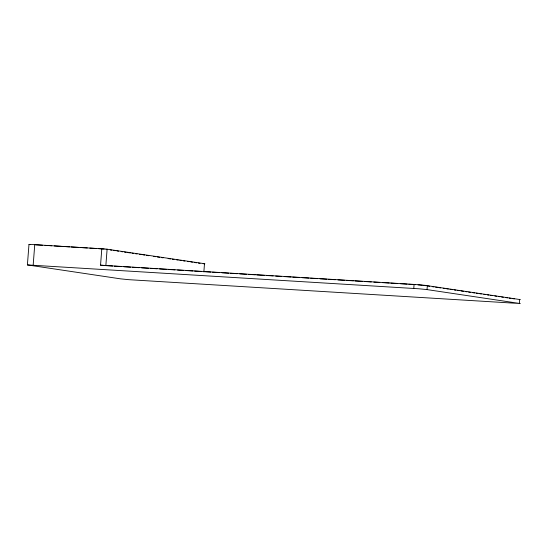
<?xml version="1.0" encoding="UTF-8"?>
<svg xmlns="http://www.w3.org/2000/svg" width="548" height="548" viewBox="0 0 548 548"><rect width="100%" height="100%" fill="white"/><g stroke="black" fill="none" stroke-linecap="round" stroke-linejoin="round"><path stroke-width="0.82" d="M27.4 264.917L418.864 288.782L427.036 289.597L520.292 303.544L128.828 279.679L120.663 278.864L27.4 264.917L28.976 244.456L29.578 244.374L106.196 249.066L204.87 263.759L203.185 263.739M33.181 265.047L34.757 244.586M104.524 265.492L100.544 265.17L101.812 248.703M112.676 266.061L105.846 265.643L107.113 249.176M203.863 271.904L204.493 263.67M413.774 288.419L414.083 284.426L425.043 285.33L520.367 299.619M427.036 289.597L427.337 285.611M519.374 303.345L519.682 299.352M35.75 244.792L42.47 245.203M45.011 245.36L51.779 245.778M54.314 245.936L61.081 246.347M62.773 246.449L69.541 246.867M71.233 246.97L78.844 247.436M80.535 247.545L87.303 247.956M89.838 248.114L96.606 248.532M98.298 248.634L104.202 249.059M100.544 265.17L414.083 284.426M114.381 266.17L121.211 266.588M123.773 266.746L130.595 267.164M132.308 267.266L139.13 267.691M141.692 267.849L148.522 268.267M150.227 268.369L157.057 268.787M159.612 268.945L166.441 269.363M168.147 269.472L174.976 269.89M177.538 270.048L183.512 270.411M186.073 270.568L192.896 270.993M194.602 271.096L201.431 271.513M203.993 271.671L210.822 272.089M212.528 272.198L219.351 272.616M221.913 272.774L228.742 273.192M230.448 273.294L237.277 273.712M239.839 273.87L246.662 274.295M248.367 274.397L255.197 274.815M256.902 274.918L264.588 275.391M266.294 275.5L273.116 275.918M275.678 276.076L281.651 276.439M284.213 276.596L291.043 277.014M292.748 277.124L299.578 277.541M302.133 277.699L308.962 278.117M310.668 278.22L317.498 278.644M320.059 278.802L326.882 279.22M328.595 279.322L335.417 279.74M337.979 279.898L344.808 280.323M346.514 280.425L353.344 280.843M355.049 280.946L362.728 281.419M364.434 281.521L371.263 281.946M373.825 282.104L379.798 282.467M382.36 282.624L389.183 283.042M390.888 283.152L397.718 283.569M400.28 283.727L407.109 284.145M408.815 284.248L415.644 284.672M418.035 284.83L422.33 285.213M153.735 256.437L155.536 256.704M423.768 285.392L426.31 285.768M428.002 286.022L429.694 286.275M432.235 286.652L433.927 286.905M435.619 287.159L437.311 287.412M439.003 287.659L440.695 287.912M443.229 288.289L444.921 288.543M446.62 288.796L448.312 289.049M450.004 289.296L452.538 289.68M454.23 289.926L455.922 290.18M457.614 290.433L459.313 290.687M461.005 290.933L463.54 291.317M465.231 291.563L466.923 291.817M468.615 292.07L470.307 292.324M472.849 292.701L474.541 292.954M476.233 293.201L477.925 293.454M479.616 293.707L481.308 293.961M483.85 294.338L485.542 294.591M487.234 294.838L488.926 295.091M490.618 295.345L492.31 295.598M494.851 295.975L496.543 296.228M498.235 296.482L499.927 296.728M501.619 296.982L503.311 297.235M505.852 297.612L507.544 297.865M509.236 298.119L510.928 298.365M512.62 298.619L514.312 298.872M106.011 249.326L107.689 249.58M110.21 249.95L111.888 250.203M113.566 250.45L115.244 250.703M116.923 250.95L118.601 251.203M121.122 251.58L122.8 251.827M124.478 252.08L126.156 252.327M127.835 252.58L130.356 252.95M132.034 253.203L133.712 253.45M135.39 253.703L137.069 253.95M139.589 254.327L141.268 254.573M142.946 254.827L144.624 255.073M146.302 255.327L148.823 255.704M157.221 256.95L159.735 257.327M161.413 257.574L163.092 257.827M168.133 258.574L170.647 258.951M172.332 259.197L174.011 259.451M176.525 259.827L178.203 260.074M179.881 260.327L181.566 260.574M183.244 260.827L184.923 261.074M187.437 261.451L189.122 261.697M190.8 261.951L192.478 262.197M194.156 262.451L196.677 262.821M198.355 263.074L200.034 263.321M29.893 244.655L28.976 244.456"/></g></svg>
